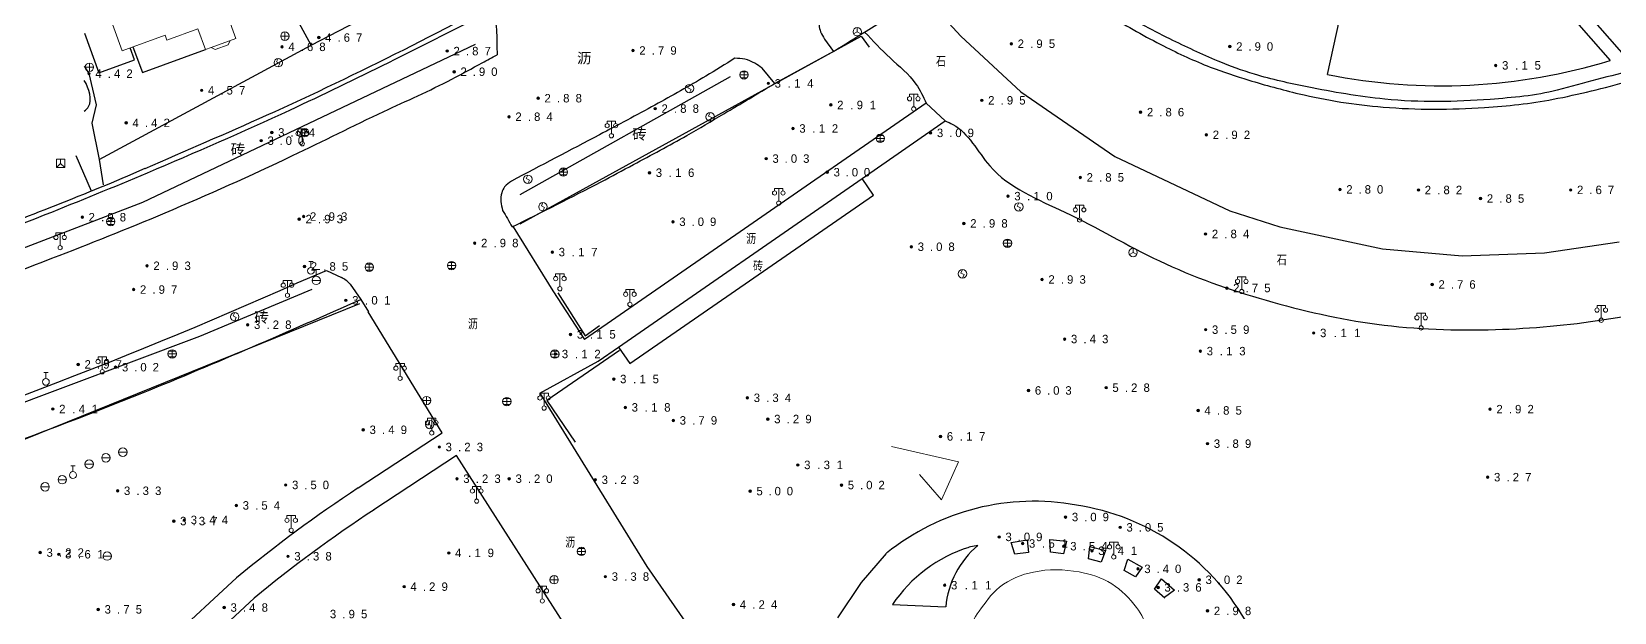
# Model space of a CAD drawing. Header units: metres. Extents: x 342272 to 345188, y 671156 to 672490.
# Drawn here: x 343451.8 to 343638.9, y 671956.2 to 672024.8 of the extents above; entities that cross this region are included whole.
import ezdxf
from ezdxf.enums import TextEntityAlignment as Align

# ---------------------------------------------------------------- set-up
doc = ezdxf.new("R2010")
doc.units = ezdxf.units.M
doc.header["$LTSCALE"] = 0.5
doc.header["$MEASUREMENT"] = 0
for name, color, linetype in [('00-地形', 251, 'Continuous'), ('00-文字', 251, 'Continuous'), ('00-示范段现状地形', 251, 'Continuous'), ('湖区地形', 251, 'Continuous')]:
    doc.layers.add(name, color=color, linetype=linetype)
doc.layers.add('00-现状标高', color=2, linetype='Continuous', lineweight=0, plot=False)
for name, color, linetype, lineweight in [('公共设施纪念物', 8, 'Continuous', 0), ('普通房屋', 8, 'Continuous', 0), ('通讯及其他管线设施', 252, 'Continuous', 0)]:
    doc.layers.add(name, color=color, linetype=linetype, lineweight=lineweight)
doc.styles.add('MtXpl_', font='simhei.ttf')
doc.styles.add('正等线体2.0', font='MCS_Chinese1.shx', dxfattribs={"height": 2, "bigfont": 'MCS_Chinese1big.shx'})
doc.styles.add('细等线体2.5', font='MCS_Chinese1.shx', dxfattribs={"height": 2.5, "bigfont": 'MCS_Chinese1big.shx'})

# ---------------------------------------------------------------- blocks, each defined once
blk = doc.blocks.new('155210_1')
at = {"layer": '公共设施纪念物', "lineweight": 0}
for p, q in [((-1, 2.9), (-1, 3.5)), ((-1, 3.5), (1, 3.5)), ((0, 0.5), (0, 3.5)), ((1, 3.5), (1, 2.9))]:
    blk.add_line(p, q, dxfattribs=at)
for centre in [(-1, 2.4), (0, 0), (1, 2.4)]:
    blk.add_circle(centre, 0.5, dxfattribs=at)
blk = doc.blocks.new('174201')
at = {"layer": '通讯及其他管线设施', "linetype": 'Continuous', "lineweight": 0}
for p, q in [((-1, 0), (1, 0)), ((-0.7, 0.7), (0.7, 0.7)), ((0, -1), (0, 1)), ((-0.7, -0.7), (0.7, -0.7))]:
    blk.add_line(p, q, dxfattribs=at)
blk.add_circle((0, 0), 1, dxfattribs=at)
blk = doc.blocks.new('174200')
at = {"layer": '通讯及其他管线设施', "lineweight": 0}
for p, q in [((-1, 0), (1, 0)), ((0, 1), (0, -1))]:
    blk.add_line(p, q, dxfattribs=at)
blk.add_circle((0, 0), 1, dxfattribs=at)
blk = doc.blocks.new('174601')
at = {"layer": '通讯及其他管线设施', "lineweight": 0}
for q in [(-0.87, -0.5), (0, 1), (0.87, -0.5)]:
    blk.add_line((0, 0), q, dxfattribs=at)
blk.add_circle((0, 0), 1, dxfattribs=at)
blk = doc.blocks.new('174100')
at = {"layer": '通讯及其他管线设施', "lineweight": 0}
blk.add_line((-1, 0), (1, 0), dxfattribs=at)
blk.add_circle((0, 0), 1, dxfattribs=at)
blk = doc.blocks.new('174700')
at = {"layer": '通讯及其他管线设施', "linetype": 'Continuous', "lineweight": 0}
for p, q in [((0, 1), (-0.38, 0.18)), ((-0.38, 0.18), (0.38, -0.18)), ((0, -1), (0.38, -0.18))]:
    blk.add_line(p, q, dxfattribs=at)
blk.add_circle((0, 0), 1, dxfattribs=at)
blk = doc.blocks.new('175200')
at = {"layer": '通讯及其他管线设施', "lineweight": 0}
for p, q in [((-1, 0), (1, 0)), ((-0.8, 2.6), (0.8, 2.6)), ((0, 1), (0, 2.6))]:
    blk.add_line(p, q, dxfattribs=at)
blk.add_circle((0, 0), 1, dxfattribs=at)
blk = doc.blocks.new('175300')
at = {"layer": '通讯及其他管线设施', "lineweight": 0}
for p, q in [((-0.5, 2.2), (0.5, 2.2)), ((0, 0.8), (0, 2.2))]:
    blk.add_line(p, q, dxfattribs=at)
blk.add_circle((0, 0), 0.8, dxfattribs=at)
blk = doc.blocks.new('174602')
at = {"layer": '通讯及其他管线设施', "lineweight": 0}
for p, q in [((-1, 1), (-1, -1)), ((1, 1), (-1, 1)), ((-1, -1), (0, 0)), ((0, 0), (0, 1)), ((0, 0), (1, -1)), ((1, -1), (1, 1)), ((-1, -1), (1, -1))]:
    blk.add_line(p, q, dxfattribs=at)
blk = doc.blocks.new('213400_1')
at = {"layer": '00-现状标高', "linetype": 'Continuous', "lineweight": 0}
h = blk.add_hatch(color=256, dxfattribs=at)
edge = h.paths.add_edge_path()
edge.add_arc((0, 0), 0.3, 0, 360)
blk.add_circle((0, 0), 0.3, dxfattribs=at)

msp = doc.modelspace()

# ---------------------------------------------------------------- linework, layer by layer
at = {"layer": '00-地形', "lineweight": -3}
for p, q in [((343484.84, 672023.21), (343476.15, 672039.31)), ((343484.84, 672023.21), (343508.9, 672035.73)), ((343458.03, 672024.65), (343459.73, 672019.96)), ((343459.79, 672009.69), (343484.84, 672023.21)), ((343463.97, 672021.5), (343463.46, 672022.89)), ((343463.77, 672023), (343464.9, 672019.97)), ((343504.25, 672023.31), (343464.92, 672004.6)), ((343459.73, 672019.96), (343463.97, 672021.5)), ((343464.9, 672019.97), (343472.33, 672022.71)), ((343458.02, 672020.73), (343458.57, 672019.85)), ((343458.57, 672019.85), (343459.43, 672016.18)), ((343459.43, 672016.18), (343458.92, 672013.98)), ((343458.92, 672013.98), (343459.79, 672009.69)), ((343457.01, 672010.17), (343458.84, 672005.98)), ((343459.79, 672009.69), (343460.25, 672006.72)), ((343463.16, 672007.76), (343465.23, 672008.66)), ((343464.92, 672004.6), (343439.74, 671994.98)), ((343483.19, 671995.11), (343486.67, 671996.58)), ((343549.9, 671959.68), (343552.87, 671963.14))]:
    msp.add_line(p, q, dxfattribs=at)
for centre, radius, start, end in [((342954.97, 673093.39), 1199.54, 296.79835, 297.6513), ((343298.06, 672415.31), 439.61, 294.3877, 296.7293), ((342766.01, 673625.72), 1761.77, 293.38355, 293.89281), ((343261.13, 672492.95), 525.58, 290.1547, 292.6066), ((343256.54, 672501.34), 554.65, 286.8792, 294.1191)]:
    msp.add_arc(centre, radius, start, end, dxfattribs=at)
for points in [[(343389.87, 671982.56), (343394.97, 671983.88), (343409.83, 671988.07), (343433.34, 671995.67), (343453.41, 672003.19), (343465.51, 672008.14), (343482.32, 672015.55), (343494.01, 672021.18), (343506.51, 672027.5)], [(343506.51, 672027.5), (343506.76, 672024.7), (343506.82, 672022.08)], [(343408.62, 671982.57), (343409.1, 671982.71), (343411.9, 671983.49), (343423.49, 671986.76), (343436.93, 671991.54), (343454.2, 671998.02), (343467.58, 672003.4), (343482.64, 672010.16), (343493.43, 672015.37), (343501.46, 672019.19), (343505.06, 672021.13), (343506.82, 672022.08)], [(343534.95, 672021.67), (343531.51, 672019.56), (343525.49, 672016.14), (343518.92, 672012.62), (343508.51, 672007.15)]]:
    msp.add_spline(points, degree=3, dxfattribs=at)
msp.add_open_spline([(343458.01, 672015.4), (343458.23, 672015.58), (343459.05, 672016.35), (343458.63, 672018.07), (343458.02, 672019.05)], degree=3, knots=[0, 0, 0, 0, 0.22262, 1, 1, 1, 1], dxfattribs=at)
at = {"layer": '00-示范段现状地形', "lineweight": -3}
for p, q in [((343486.67, 671996.58), (343488.42, 671995.75)), ((343489.45, 671994.96), (343490.7, 671993.14)), ((343471.68, 671988.82), (343484.97, 671994.36)), ((343490.7, 671993.14), (343491.61, 671991.69)), ((343435.85, 671970.52), (343490.6, 671992.69)), ((343500.33, 671977.38), (343491.59, 671991.68)), ((343439.15, 671976.63), (343471.68, 671988.82)), ((343490.41, 671970.9), (343500.33, 671977.38)), ((343502.02, 671974.69), (343492.27, 671968.29)), ((343468.03, 671952.85), (343476.01, 671960.25)), ((343478.1, 671957.85), (343470.18, 671950.51))]:
    msp.add_line(p, q, dxfattribs=at)
for centre, radius, start, end in [((343486.97, 671992.78), 3.3, 41.3434, 63.9853), ((343585.06, 671827.82), 171.54, 123.4848, 129.4707), ((343577.92, 671837.3), 156.5, 123.1797, 129.6261)]:
    msp.add_arc(centre, radius, start, end, dxfattribs=at)
msp.add_spline([(343409.39, 671963.2), (343423.12, 671967.3), (343465, 671982.15), (343490.7, 671993.14)], degree=3, dxfattribs=at)
at = {"layer": '普通房屋', "lineweight": 0, "flags": 128}
for points in [[(343473, 672022.95), (343475.94, 672024.02), (343474.12, 672029.04), (343473.55, 672028.83), (343472.71, 672031.14), (343473.28, 672031.35), (343470.1, 672040.09), (343465.93, 672038.58), (343466.84, 672036.07), (343463.96, 672035.03), (343463.62, 672035.97), (343462.45, 672035.54), (343462.24, 672036.11), (343460.13, 672035.34), (343460.34, 672034.78), (343459.16, 672034.35), (343461.21, 672028.71), (343460.37, 672028.41), (343462.5, 672022.54), (343467.57, 672024.38), (343467.78, 672023.82), (343471.44, 672025.15), (343472.33, 672022.71), (343473, 672022.95)], [(343473, 672022.95), (343473.51, 672022.71), (343475.03, 672023.26), (343475.27, 672023.77)], [(343556.76, 671972.45), (343559.36, 671969.46), (343561.4, 671973.97), (343553.47, 671975.76)]]:
    msp.add_lwpolyline(points, dxfattribs=at)
at = {"layer": '普通房屋', "lineweight": 0}
msp.add_open_spline([(343580.68, 671950.94), (343580.74, 671951.09), (343580.79, 671951.25), (343580.84, 671951.4), (343581.18, 671952.39), (343583.64, 671950.4), (343584, 671951.34), (343584.32, 671952.17), (343584.2, 671953.29), (343583.83, 671954.13), (343583.45, 671955.02), (343583.07, 671955.91), (343582.44, 671956.73), (343581.58, 671957.86), (343580.72, 671958.77), (343579.5, 671959.53), (343578.27, 671960.31), (343576.98, 671960.69), (343575.63, 671960.94), (343573.87, 671961.27), (343572.02, 671961.3), (343570.26, 671960.93), (343568.81, 671960.64), (343567.48, 671960.11), (343566.24, 671959.14), (343565.19, 671958.32), (343564.57, 671957.31), (343563.81, 671956.31), (343563.22, 671955.53), (343562.72, 671954.42), (343562.65, 671953.66), (343562.61, 671953.09), (343564.53, 671954.09), (343564.83, 671953.54), (343565.36, 671952.58), (343564.83, 671950.8), (343565.59, 671949.78), (343566.48, 671948.57), (343567.48, 671947.36), (343568.85, 671946.6), (343570.2, 671945.86), (343571.93, 671946.31), (343573.22, 671945.68), (343574.18, 671945.2), (343574.75, 671944.04), (343575.82, 671943.57), (343576.31, 671943.35), (343576.83, 671943.24), (343577.32, 671943.28), (343577.9, 671943.33), (343578.47, 671943.52), (343579.03, 671943.82), (343580.01, 671944.34), (343580.75, 671944.84), (343581.4, 671945.81), (343581.69, 671946.25), (343581.8, 671946.69), (343581.79, 671947.14), (343581.78, 671948.04), (343581.7, 671949.04), (343581.27, 671949.85), (343581.07, 671950.22), (343580.88, 671950.58), (343580.68, 671950.94)], degree=3, knots=[0, 0, 0, 0, 0.007512, 0.007512, 0.007512, 0.056791, 0.056791, 0.056791, 0.100503, 0.100503, 0.100503, 0.146447, 0.146447, 0.146447, 0.209757, 0.209757, 0.209757, 0.273895, 0.273895, 0.273895, 0.357693, 0.357693, 0.357693, 0.426283, 0.426283, 0.426283, 0.48449, 0.48449, 0.48449, 0.529442, 0.529442, 0.529442, 0.563421, 0.563421, 0.563421, 0.623233, 0.623233, 0.623233, 0.694332, 0.694332, 0.694332, 0.763825, 0.763825, 0.763825, 0.816094, 0.816094, 0.816094, 0.839918, 0.839918, 0.839918, 0.86786, 0.86786, 0.86786, 0.91606, 0.91606, 0.91606, 0.937643, 0.937643, 0.937643, 0.980751, 0.980751, 0.980751, 1, 1, 1, 1], dxfattribs=at)
at = {"layer": '湖区地形', "lineweight": -3}
for p, q in [((343557.25, 672029.07), (343561.66, 672024.27)), ((343641.56, 672020.38), (343632.94, 672030.19)), ((343605.02, 672019.74), (343606.77, 672027.81)), ((343632.43, 672028.2), (343638.42, 672021.4)), ((343509.56, 672002.1), (343549.86, 672024.27)), ((343545.55, 672023.94), (343546.6, 672022.47)), ((343549.86, 672024.27), (343550.81, 672022.97)), ((343561.66, 672024.27), (343568.75, 672017.68)), ((343546.6, 672022.47), (343539.65, 672018.69)), ((343509.54, 672005.58), (343534.42, 672019.51)), ((343539.65, 672018.69), (343538.15, 672020.51)), ((343568.75, 672017.68), (343579.87, 672010.04)), ((343557.57, 672016.34), (343517.16, 671988.42)), ((343557.57, 672016.34), (343559.81, 672014.26)), ((343549.98, 672007.46), (343559.81, 672014.26)), ((343579.87, 672010.04), (343593.46, 672003.63)), ((343521.17, 671987.52), (343549.98, 672007.46)), ((343551.34, 672005.48), (343549.98, 672007.46)), ((343522.52, 671985.57), (343551.34, 672005.48)), ((343593.46, 672003.63), (343599.36, 672001.73)), ((343508.74, 672001.74), (343513.42, 671994.18)), ((343599.36, 672001.73), (343611.52, 671999.13)), ((343611.52, 671999.13), (343620.95, 671998.3)), ((343620.95, 671998.3), (343630.68, 671998.68)), ((343630.68, 671998.68), (343639.49, 671999.95)), ((343513.42, 671994.18), (343517.16, 671988.42)), ((343514.02, 671993.93), (343517.24, 671988.85)), ((343517.24, 671988.85), (343518.95, 671990.09)), ((343518.76, 671985.86), (343521.17, 671987.52)), ((343521.17, 671987.52), (343522.52, 671985.57)), ((343511.89, 671982.06), (343518.76, 671985.86)), ((343521.29, 671987.12), (343512.71, 671981.22)), ((343511.89, 671982.06), (343524.55, 671961.57)), ((343512.71, 671981.22), (343516.07, 671976.27)), ((343520.39, 671946.01), (343502.02, 671974.69)), ((343572.25, 671963.3), (343572.18, 671964.79)), ((343572.18, 671964.79), (343574.14, 671964.58)), ((343563.66, 671964.08), (343562.61, 671963.86)), ((343567.59, 671964.41), (343569.51, 671964.74)), ((343568.05, 671963.04), (343567.59, 671964.41)), ((343569.67, 671963.24), (343568.05, 671963.04)), ((343569.51, 671964.74), (343569.67, 671963.24)), ((343573.81, 671963.1), (343572.25, 671963.3)), ((343574.14, 671964.58), (343573.81, 671963.1)), ((343576.77, 671962.51), (343576.92, 671963.95)), ((343576.92, 671963.95), (343578.76, 671963.48)), ((343578.76, 671963.48), (343578.24, 671962.09)), ((343524.55, 671961.57), (343531, 671952.28)), ((343578.24, 671962.09), (343576.77, 671962.51)), ((343580.95, 671961.1), (343581.4, 671962.47)), ((343582.29, 671960.36), (343580.95, 671961.1)), ((343581.4, 671962.47), (343583.1, 671961.52)), ((343583.1, 671961.52), (343582.29, 671960.36)), ((343547.11, 671955.53), (343549.9, 671959.68)), ((343584.56, 671958.91), (343585.39, 671960.12)), ((343585.39, 671960.12), (343586.92, 671958.8)), ((343585.77, 671957.86), (343584.56, 671958.91)), ((343586.92, 671958.8), (343585.74, 671957.94)), ((343553.56, 671957.09), (343559.86, 671956.81))]:
    msp.add_line(p, q, dxfattribs=at)
for centre, radius, start, end in [((343618.43, 672086.68), 68.27, 258.673, 287.0266), ((343570.28, 671941.58), 27.72, 79.5292, 128.9099), ((343571.13, 671941.22), 27.93, 30.2243, 81.3729), ((343567.75, 671947.56), 17.08, 107.4879, 146.1207), ((343570.61, 671955.82), 10.79, 130.0527, 174.7354)]:
    msp.add_arc(centre, radius, start, end, dxfattribs=at)
for points in [[(343546.6, 672022.47), (343550.46, 672024.88), (343560.45, 672031.1), (343570.22, 672037.69), (343576.15, 672041.81)], [(343545.34, 672027.85), (343545.09, 672027.38), (343544.91, 672026.41), (343545.07, 672024.79), (343545.55, 672023.94)], [(343538.15, 672020.51), (343537.3, 672021.07), (343536.12, 672021.55), (343534.95, 672021.67)], [(343508.61, 672001.74), (343519.12, 672007.06), (343522.94, 672009.1), (343529.25, 672012.53), (343533.63, 672015.1), (343539.64, 672018.68)], [(343559.81, 672014.26), (343560.7, 672013.85), (343565.07, 672008.95), (343573.97, 672003.47), (343585.13, 671997.71), (343597.75, 671993.06), (343610.84, 671990.23), (343624.89, 671989.6), (343637.71, 671990.77), (343650.12, 671993.53), (343660.41, 671997.38), (343665.83, 671999.97), (343667.95, 672000.99)], [(343508.51, 672007.15), (343507.71, 672006.45), (343507.38, 672005.77), (343507.28, 672004.73), (343507.48, 672003.69)], [(343507.48, 672003.69), (343508.61, 672001.74)]]:
    msp.add_spline(points, degree=3, dxfattribs=at)
for points, knots in [([(343641.56, 672020.38), (343638.43, 672019.56), (343635.3, 672018.73), (343632.17, 672017.91), (343629.59, 672017.23), (343626.9, 672017.01), (343624.25, 672016.81), (343620.11, 672016.49), (343615.92, 672016.42), (343611.78, 672016.84), (343608.7, 672017.15), (343605.66, 672017.66), (343602.62, 672018.28), (343600.51, 672018.71), (343598.43, 672019.16), (343596.37, 672019.78), (343594.9, 672020.22), (343593.48, 672020.75), (343592.07, 672021.34), (343590.13, 672022.15), (343588.23, 672023.02), (343586.36, 672023.96), (343584.13, 672025.06), (343581.95, 672026.22), (343579.84, 672027.53), (343578.16, 672028.57), (343576.56, 672029.7), (343574.99, 672030.9), (343573.42, 672032.1), (343571.85, 672033.29), (343570.38, 672034.59), (343569.7, 672035.19), (343569.03, 672035.8), (343568.35, 672036.4)], [0, 0, 0, 0, 0.123431, 0.123431, 0.123431, 0.225033, 0.225033, 0.225033, 0.383472, 0.383472, 0.383472, 0.501289, 0.501289, 0.501289, 0.582954, 0.582954, 0.582954, 0.64114, 0.64114, 0.64114, 0.720958, 0.720958, 0.720958, 0.815398, 0.815398, 0.815398, 0.890464, 0.890464, 0.890464, 0.965502, 0.965502, 0.965502, 1, 1, 1, 1]), ([(343567.55, 672035.84), (343568.2, 672035.21), (343568.85, 672034.58), (343569.51, 672033.95), (343570.98, 672032.53), (343572.66, 672031.33), (343574.32, 672030.11), (343575.94, 672028.91), (343577.59, 672027.76), (343579.31, 672026.69), (343581.36, 672025.4), (343583.47, 672024.23), (343585.63, 672023.12), (343587.44, 672022.21), (343589.26, 672021.36), (343591.15, 672020.63), (343592.65, 672020.06), (343594.16, 672019.56), (343595.69, 672019.09), (343597.66, 672018.49), (343599.63, 672017.95), (343601.64, 672017.47), (343604.92, 672016.68), (343608.24, 672016.18), (343611.58, 672015.9), (343615.57, 672015.56), (343619.59, 672015.59), (343623.58, 672015.85), (343626.29, 672016.03), (343628.99, 672016.29), (343631.68, 672016.82), (343634.73, 672017.41), (343637.71, 672018.14), (343640.69, 672018.99), (343641.35, 672019.18), (343642, 672019.35), (343642.63, 672019.6), (343644.89, 672020.52), (343647.15, 672021.44), (343649.4, 672022.35)], [0, 0, 0, 0, 0.030928, 0.030928, 0.030928, 0.100836, 0.100836, 0.100836, 0.169593, 0.169593, 0.169593, 0.252054, 0.252054, 0.252054, 0.320864, 0.320864, 0.320864, 0.375259, 0.375259, 0.375259, 0.445284, 0.445284, 0.445284, 0.55965, 0.55965, 0.55965, 0.695881, 0.695881, 0.695881, 0.788535, 0.788535, 0.788535, 0.89387, 0.89387, 0.89387, 0.91699, 0.91699, 0.91699, 1, 1, 1, 1]), ([(343550.28, 672024.77), (343551.26, 672023.73), (343553.22, 672021.64), (343556.2, 672019.24), (343557.2, 672017.13), (343557.57, 672016.34)], [0, 0, 0, 0, 0.382376, 0.768968, 1, 1, 1, 1])]:
    msp.add_open_spline(points, degree=3, knots=knots, dxfattribs=at)

# ---------------------------------------------------------------- block references
at = {"layer": '00-现状标高', "lineweight": 0, "xscale": 0.5, "yscale": 0.5, "zscale": 0.5}
for p in [(343481.4, 672023.01), (343485.75, 672024.12), (343567.63, 672023.38), (343593.46, 672023.06), (343500.92, 672022.52), (343522.89, 672022.58), (343624.9, 672020.82), (343458.57, 672019.85), (343501.75, 672020.07), (343471.89, 672017.88), (343538.9, 672018.7), (343511.68, 672016.94), (343525.52, 672015.71), (343546.29, 672016.15), (343564.14, 672016.69), (343582.91, 672015.29), (343462.97, 672014.03), (343508.24, 672014.75), (343541.81, 672013.37), (343478.93, 672011.92), (343480.19, 672012.89), (343558.08, 672012.84), (343590.69, 672012.61), (343538.63, 672009.8), (343524.84, 672008.13), (343545.86, 672008.2), (343575.78, 672007.58), (343606.48, 672006.16), (343615.76, 672006.09), (343633.76, 672006.1), (343567.23, 672005.36), (343623.1, 672005.09), (343457.78, 672002.88), (343483.43, 672002.65), (343483.95, 672002.95), (343527.62, 672002.33), (343562.02, 672002.14), (343590.59, 672000.89), (343504.18, 671999.82), (343513.36, 671998.75), (343555.81, 671999.38), (343465.44, 671997.14), (343484.05, 671997.05), (343571.26, 671995.51), (343617.38, 671994.92), (343463.85, 671994.32), (343488.94, 671993.05), (343593.1, 671994.5), (343477.34, 671990.16), (343515.51, 671989.02), (343590.6, 671989.58), (343603.38, 671989.19), (343573.93, 671988.47), (343457.3, 671985.47), (343513.73, 671986.71), (343589.98, 671987.05), (343461.72, 671985.14), (343520.62, 671983.74), (343536.42, 671981.52), (343569.66, 671982.39), (343578.83, 671982.72), (343454.3, 671980.2), (343521.99, 671980.39), (343589.71, 671980.03), (343624.23, 671980.18), (343491, 671977.74), (343527.67, 671978.85), (343538.84, 671979.01), (343559.25, 671976.96), (343590.82, 671976.1), (343499.99, 671975.71), (343542.38, 671973.59), (343623.95, 671972.14), (343461.96, 671970.53), (343481.83, 671971.22), (343502.08, 671971.96), (343508.26, 671971.96), (343518.44, 671971.84), (343536.74, 671970.49), (343547.54, 671971.21), (343476, 671968.8), (343468.6, 671966.95), (343469.85, 671967.09), (343574.04, 671967.43), (343566.18, 671965.08), (343580.49, 671966.21), (343452.8, 671963.23), (343455, 671963.03), (343482.1, 671962.79), (343501.11, 671963.19), (343568.96, 671964.3), (343573.84, 671963.98), (343577.16, 671963.44), (343582.6, 671961.3), (343495.83, 671959.2), (343519.63, 671960.39), (343559.75, 671959.37), (343584.98, 671959.11), (343589.84, 671960.01), (343459.67, 671956.51), (343474.56, 671956.74), (343534.78, 671957.09), (343590.82, 671956.34)]:
    msp.add_blockref('213400_1', p, dxfattribs=at)
at = {"layer": '公共设施纪念物', "lineweight": 0, "xscale": 0.5, "yscale": 0.5, "zscale": 0.5}
for p in [(343556.09, 672015.68), (343520.34, 672012.5), (343483.79, 672011.56), (343540.13, 672004.54), (343575.7, 672002.55), (343455.16, 671999.28), (343482.04, 671993.64), (343514.25, 671994.42), (343594.87, 671994.09), (343522.53, 671992.57), (343616.08, 671989.79), (343637.38, 671990.7), (343460.15, 671984.61), (343495.36, 671983.83), (343512.39, 671980.31), (343499.1, 671977.38), (343504.41, 671969.31), (343482.48, 671965.85), (343579.74, 671962.71), (343512.17, 671957.51)]:
    msp.add_blockref('155210_1', p, dxfattribs=at)
at = {"layer": '通讯及其他管线设施', "lineweight": 0, "xscale": 0.5, "yscale": 0.5, "zscale": 0.5}
for name, p in [('174200', (343481.74, 672024.28)), ('174601', (343549.41, 672024.8)), ('174200', (343458.62, 672020.6)), ('174700', (343480.95, 672021.14)), ('174201', (343536.02, 672019.7)), ('174700', (343529.57, 672018.08)), ('174700', (343532.02, 672014.74)), ('174201', (343484.08, 672012.87)), ('174201', (343552.13, 672012.2)), ('174602', (343455.22, 672009.24)), ('174700', (343510.46, 672007.36)), ('174201', (343514.66, 672008.22)), ('174700', (343512.25, 672004.12)), ('174700', (343568.52, 672004.09)), ('174201', (343461.14, 672002.37)), ('174201', (343567.18, 671999.8)), ('174601', (343582.02, 671998.7)), ('175300', (343484.81, 671996.54)), ('175200', (343485.45, 671995.41)), ('174201', (343491.71, 671996.97)), ('174201', (343501.45, 671997.16)), ('174700', (343561.85, 671996.19)), ('174700', (343475.8, 671991.11)), ('174201', (343468.41, 671986.71)), ('174201', (343513.66, 671986.7)), ('175300', (343453.48, 671983.41)), ('174200', (343498.49, 671981.2)), ('174201', (343507.98, 671981.08)), ('174700', (343498.86, 671978.36)), ('174100', (343458.59, 671973.69)), ('174100', (343460.58, 671974.43)), ('174100', (343462.58, 671975.1)), ('174100', (343455.41, 671971.85)), ('175300', (343456.68, 671972.4)), ('174100', (343453.38, 671971)), ('174100', (343460.74, 671962.82)), ('174201', (343516.79, 671963.37)), ('174200', (343513.56, 671960.02))]:
    msp.add_blockref(name, p, dxfattribs=at)

# ---------------------------------------------------------------- texts
at = {"layer": '00-地形', "lineweight": -3, "style": 'MtXpl_'}
msp.add_text('砖', height=1.25, dxfattribs=at).set_placement((343475.33, 672010.26))
at = {"layer": '00-文字', "lineweight": -3, "style": 'MtXpl_'}
for s, p in [('沥', (343516.28, 672021.07)), ('砖', (343522.8, 672012.06)), ('砖', (343478.13, 671990.42))]:
    msp.add_text(s, height=1.25, dxfattribs=at).set_placement(p)
at = {"layer": '00-文字', "lineweight": -3, "style": '细等线体2.5'}
for s, p in [('石', (343559.3, 672021.29)), ('沥', (343536.86, 672000.32)), ('砖', (343537.68, 671997.07)), ('石', (343599.61, 671997.81)), ('沥', (343503.97, 671990.24)), ('沥', (343515.48, 671964.42))]:
    msp.add_text(s, height=1.25, dxfattribs=at).set_placement(p, align=Align.MIDDLE_CENTER)
at = {"layer": '00-现状标高', "lineweight": 0, "char_height": 1, "attachment_point": 4, "line_spacing_factor": 0.722892, "style": '正等线体2.0'}
for s, insert in [('\\T1.966;4.68', (343482.15, 672023.01)), ('\\T1.966;4.67', (343486.5, 672024.11)), ('\\T1.979;2.87', (343501.67, 672022.51)), ('\\T1.979;2.79', (343523.64, 672022.58)), ('\\T1.979;2.95', (343568.38, 672023.38)), ('\\T1.952;2.90', (343594.21, 672023.05)), ('\\T2.069;3.15', (343625.65, 672020.82)), ('\\T1.979;4.42', (343459.32, 672019.85)), ('\\T1.952;2.90', (343502.5, 672020.07)), ('\\T2.069;3.14', (343539.65, 672018.69)), ('\\T1.979;4.57', (343472.64, 672017.87)), ('\\T1.979;2.88', (343512.43, 672016.94)), ('\\T1.979;2.95', (343564.89, 672016.69)), ('\\T1.979;2.88', (343526.27, 672015.71)), ('\\T2.069;2.91', (343547.04, 672016.14)), ('\\T1.966;2.86', (343583.66, 672015.29)), ('\\T1.979;4.42', (343463.72, 672014.03)), ('\\T1.979;2.84', (343508.99, 672014.75)), ('\\T2.069;3.12', (343542.56, 672013.36)), ('\\T1.927;3.00', (343479.68, 672011.92)), ('\\T1.952;3.04', (343480.94, 672012.89)), ('\\T1.952;3.09', (343558.83, 672012.84)), ('\\T1.979;2.92', (343591.44, 672012.61)), ('\\T1.952;3.03', (343539.38, 672009.8)), ('\\T2.053;3.16', (343525.59, 672008.13)), ('\\T1.927;3.00', (343546.61, 672008.19)), ('\\T1.979;2.85', (343576.53, 672007.58)), ('\\T1.952;2.80', (343607.23, 672006.16)), ('\\T1.979;2.82', (343616.51, 672006.09)), ('\\T1.966;2.67', (343634.51, 672006.1)), ('\\T2.037;3.10', (343567.98, 672005.36)), ('\\T1.979;2.85', (343623.85, 672005.08)), ('\\T1.979;2.98', (343458.53, 672002.87)), ('\\T1.979;2.93', (343484.18, 672002.65)), ('\\T1.979;2.93', (343484.7, 672002.95)), ('\\T1.952;3.09', (343528.37, 672002.33)), ('\\T1.979;2.98', (343562.77, 672002.14)), ('\\T1.979;2.98', (343504.93, 671999.82)), ('\\T1.979;2.84', (343591.34, 672000.89)), ('\\T2.069;3.17', (343514.11, 671998.75)), ('\\T1.952;3.08', (343556.56, 671999.38)), ('\\T1.979;2.93', (343466.19, 671997.13)), ('\\T1.979;2.85', (343484.8, 671997.05)), ('\\T1.979;2.97', (343464.6, 671994.32)), ('\\T1.979;2.93', (343572.01, 671995.51)), ('\\T1.979;2.75', (343593.85, 671994.5)), ('\\T1.966;2.76', (343618.13, 671994.92)), ('\\T2.037;3.01', (343489.69, 671993.05)), ('\\T1.979;3.28', (343478.09, 671990.16)), ('\\T2.069;3.15', (343516.26, 671989.02)), ('\\T1.979;3.59', (343591.35, 671989.58)), ('\\T2.176;3.11', (343604.13, 671989.19)), ('\\T1.979;3.43', (343574.68, 671988.47)), ('\\T2.069;3.13', (343590.73, 671987.04)), ('\\T1.979;2.97', (343458.05, 671985.47)), ('\\T1.952;3.02', (343462.47, 671985.14)), ('\\T2.069;3.12', (343514.48, 671986.7)), ('\\T2.069;3.15', (343521.37, 671983.74)), ('\\T1.979;3.34', (343537.17, 671981.52)), ('\\T1.940;6.03', (343570.41, 671982.39)), ('\\T1.979;5.28', (343579.58, 671982.72)), ('\\T2.069;2.41', (343455.05, 671980.2)), ('\\T2.069;3.18', (343522.74, 671980.39)), ('\\T1.979;4.85', (343590.46, 671980.03)), ('\\T1.979;2.92', (343624.98, 671980.18)), ('\\T1.979;3.49', (343491.75, 671977.74)), ('\\T1.979;3.79', (343528.42, 671978.85)), ('\\T1.979;3.29', (343539.59, 671979.01)), ('\\T1.979;3.23', (343500.74, 671975.71)), ('\\T2.053;6.17', (343560, 671976.96)), ('\\T1.979;3.89', (343591.57, 671976.1)), ('\\T1.979;3.23', (343502.83, 671971.96)), ('\\T1.952;3.20', (343509.01, 671971.96)), ('\\T1.979;3.23', (343519.19, 671971.83)), ('\\T2.069;3.31', (343543.13, 671973.59)), ('\\T1.979;3.27', (343624.7, 671972.14)), ('\\T1.979;3.33', (343462.71, 671970.53)), ('\\T1.952;3.50', (343482.58, 671971.22)), ('\\T1.927;5.00', (343537.49, 671970.49)), ('\\T1.952;5.02', (343548.29, 671971.21)), ('\\T1.979;3.54', (343476.75, 671968.8)), ('\\T1.979;3.37', (343469.35, 671966.95)), ('\\T1.979;3.44', (343470.6, 671967.09)), ('\\T1.952;3.09', (343574.79, 671967.43)), ('\\T1.952;3.05', (343581.24, 671966.21)), ('\\T1.952;3.09', (343566.93, 671965.08)), ('\\T2.069;3.51', (343569.71, 671964.3)), ('\\T1.979;3.22', (343453.55, 671963.23)), ('\\T2.053;3.61', (343455.75, 671963.03)), ('\\T1.979;3.38', (343482.85, 671962.79)), ('\\T2.069;4.19', (343501.86, 671963.19)), ('\\T1.979;3.54', (343574.59, 671963.98)), ('\\T2.069;3.41', (343577.91, 671963.44)), ('\\T1.952;3.40', (343583.35, 671961.3)), ('\\T1.979;4.29', (343496.58, 671959.2)), ('\\T1.979;3.38', (343520.38, 671960.39)), ('\\T2.176;3.11', (343560.5, 671959.37)), ('\\T1.966;3.36', (343585.73, 671959.11)), ('\\T1.952;3.02', (343590.59, 671960.01)), ('\\T1.979;4.24', (343535.53, 671957.09)), ('\\T1.979;3.75', (343460.42, 671956.51)), ('\\T1.979;3.48', (343475.31, 671956.73)), ('\\T1.979;3.95', (343487.06, 671955.96)), ('\\T1.979;2.98', (343591.57, 671956.33))]:
    msp.add_mtext(s, dxfattribs=dict(at, insert=insert))

doc.saveas('drawing.dxf')
